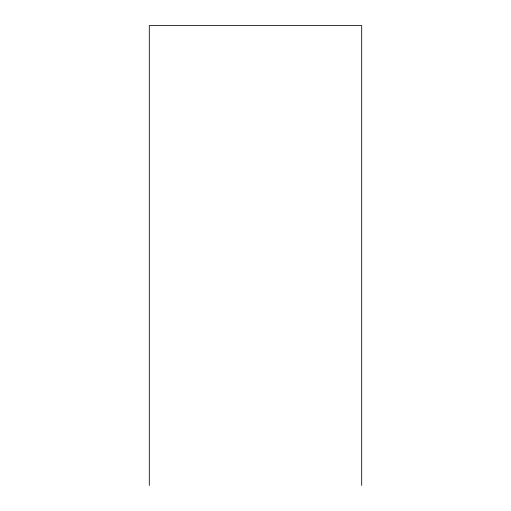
<?xml version="1.0" encoding="UTF-8"?>
<svg xmlns="http://www.w3.org/2000/svg" width="511" height="511" viewBox="0 0 511 511"><rect width="100%" height="100%" fill="white"/><g stroke="black" fill="none" stroke-linecap="round" stroke-linejoin="round"><path stroke-width="0.77" d="M361.699 485.45L361.699 25.55L149.301 25.55L149.301 485.45"/></g></svg>
